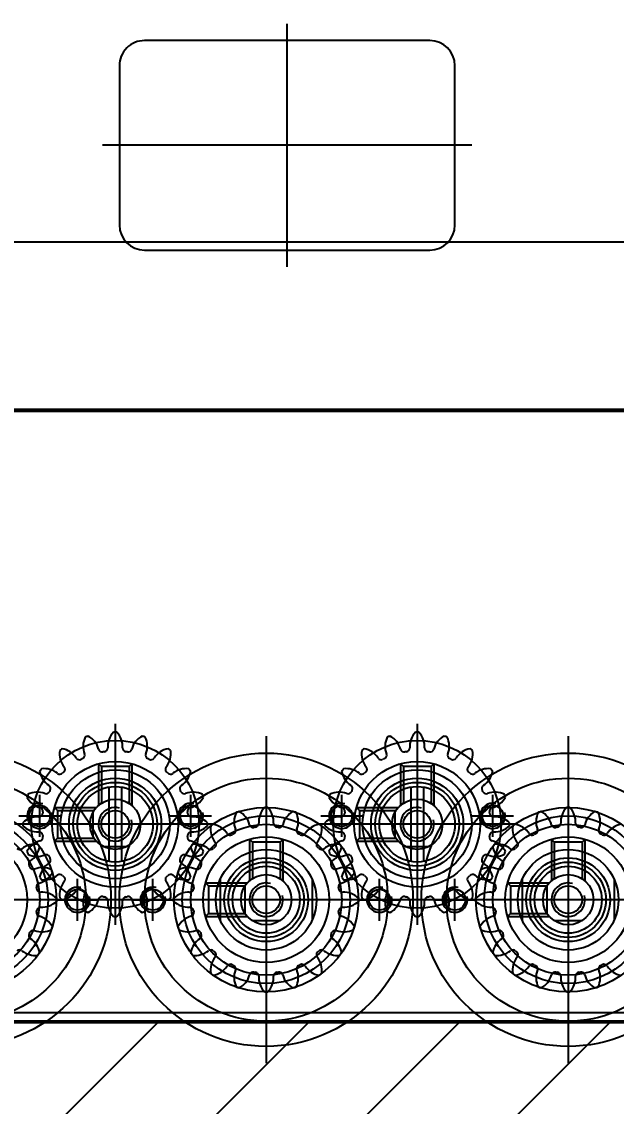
# Model space of a CAD drawing. Header units: inches. Extents: x 0 to 77285, y -118 to 40065.
# Drawn here: x 15212.5 to 15283.4, y 25985.4 to 26114.8 of the extents above; entities that cross this region are included whole.
import ezdxf

# ---------------------------------------------------------------- set-up
doc = ezdxf.new("R2010")
doc.units = ezdxf.units.IN
doc.header["$LTSCALE"] = 5
doc.header["$MEASUREMENT"] = 0
doc.layers.add('A', color=8, linetype='Continuous')
doc.styles.add('SCI', font='')
doc.styles.get('SCI').set_extended_font_data('Gulim')
doc.dimstyles.new('SCH', dxfattribs={"dimtxt": 2.5, "dimasz": 2, "dimexe": 1.25, "dimexo": 0.625, "dimtad": 1, "dimdec": 8, "dimtxsty": 'SCI', "dimcen": 2.5, "dimclrd": 4, "dimclre": 4, "dimclrt": 7, "dimadec": 8, "dimazin": 2, "dimtfac": 1, "dimtdec": 8, "dimtmove": 0, "dimatfit": 3, "dimfxl": 1, "dimarcsym": 0})

# ---------------------------------------------------------------- blocks, each defined once
blk = doc.blocks.new('A$Cc399747e')
h = blk.add_hatch()
h.set_pattern_fill('ANSI31', color=256, scale=4)
h.set_pattern_definition([(45, (9521.272, 63861.461), (-8.980256, 8.980256), [])])
h.paths.add_polyline_path([(2341.79, 581), (1941.79, 581), (1941.79, 281), (2341.79, 281)])
for p, q in [((2005.79, 247), (2005.79, 286)), ((2041.79, 247), (2041.79, 286)), ((1941.79, 281), (2341.79, 281)), ((1941.79, 281), (2341.79, 281)), ((1627.79, 280), (2635.79, 280)), ((2005.79, 253.5), (2005.79, 279.5)), ((2005.79, 253.5), (2005.79, 279.5)), ((2041.79, 253.5), (2041.79, 279.5)), ((2041.79, 253.5), (2041.79, 279.5)), ((2005.79, 254.5), (2005.79, 278.5)), ((2041.79, 254.5), (2041.79, 278.5)), ((2023.79, 245.5), (2023.79, 269.5)), ((2059.79, 245.5), (2059.79, 269.5)), ((2000.29, 264.1), (2000.29, 268.9)), ((2004.13, 269), (2007.45, 269)), ((2013.02, 268.5), (2008.03, 268.5)), ((2008.38, 268.15), (2008.03, 268.5)), ((2008.29, 268.16), (2008.29, 264.84)), ((2008.38, 268.02), (2008.38, 268.15)), ((2012.67, 268.15), (2008.38, 268.15)), ((2011.29, 264.1), (2011.29, 268.9)), ((2013.02, 268.5), (2012.67, 268.15)), ((2012.67, 264.85), (2012.67, 268.15)), ((2019.29, 269), (2019.29, 264)), ((2028.29, 269), (2028.29, 264)), ((2036.29, 264.1), (2036.29, 268.9)), ((2040.13, 269), (2043.45, 269)), ((2049.02, 268.5), (2044.03, 268.5)), ((2044.38, 268.15), (2044.03, 268.5)), ((2044.29, 268.16), (2044.29, 264.84)), ((2044.38, 268.02), (2044.38, 268.15)), ((2048.67, 268.15), (2044.38, 268.15)), ((2047.29, 264.1), (2047.29, 268.9)), ((2049.02, 268.5), (2048.67, 268.15)), ((2048.67, 264.85), (2048.67, 268.15)), ((2055.29, 269), (2055.29, 264)), ((2064.29, 269), (2064.29, 264)), ((1986.29, 266.5), (2025.29, 266.5)), ((1992.79, 266.5), (2018.79, 266.5)), ((1992.79, 266.5), (2018.79, 266.5)), ((1993.79, 266.5), (2017.79, 266.5)), ((2021.79, 266.5), (2016.79, 266.5)), ((2022.29, 266.5), (2061.29, 266.5)), ((2030.79, 266.5), (2025.79, 266.5)), ((2028.79, 266.5), (2054.79, 266.5)), ((2028.79, 266.5), (2054.79, 266.5)), ((2029.79, 266.5), (2053.79, 266.5)), ((2057.79, 266.5), (2052.79, 266.5)), ((2058.29, 266.5), (2097.29, 266.5)), ((2066.79, 266.5), (2061.79, 266.5)), ((2064.79, 266.5), (2090.79, 266.5)), ((2064.79, 266.5), (2090.79, 266.5)), ((2065.79, 266.5), (2089.79, 266.5)), ((2003.79, 259.27), (2003.79, 264.26)), ((2004.14, 263.91), (2003.79, 264.26)), ((2007.44, 263.91), (2007.79, 264.26)), ((2007.79, 259.27), (2007.79, 264.26)), ((2008.38, 264.85), (2008.03, 264.5)), ((2013.02, 264.5), (2008.03, 264.5)), ((2008.38, 264.85), (2008.38, 264.98)), ((2012.67, 264.85), (2008.38, 264.85)), ((2013.02, 264.5), (2012.67, 264.85)), ((2023.79, 250), (2023.79, 265)), ((2039.79, 259.27), (2039.79, 264.26)), ((2040.14, 263.91), (2039.79, 264.26)), ((2043.44, 263.91), (2043.79, 264.26)), ((2043.79, 259.27), (2043.79, 264.26)), ((2044.38, 264.85), (2044.03, 264.5)), ((2049.02, 264.5), (2044.03, 264.5)), ((2044.38, 264.85), (2044.38, 264.98)), ((2048.67, 264.85), (2044.38, 264.85)), ((2049.02, 264.5), (2048.67, 264.85)), ((2059.79, 250), (2059.79, 265)), ((2004.14, 263.91), (2004.27, 263.91)), ((2004.14, 259.62), (2004.14, 263.91)), ((2007.31, 263.91), (2007.44, 263.91)), ((2007.44, 259.62), (2007.44, 263.91)), ((2023.79, 252), (2023.79, 263)), ((2040.14, 263.91), (2040.27, 263.91)), ((2040.14, 259.62), (2040.14, 263.91)), ((2043.31, 263.91), (2043.44, 263.91)), ((2043.44, 259.62), (2043.44, 263.91)), ((2059.79, 252), (2059.79, 263)), ((2023.04, 253.06), (2023.04, 261.94)), ((2024.54, 253.06), (2024.54, 261.94)), ((2059.04, 253.06), (2059.04, 261.94)), ((2060.54, 253.06), (2060.54, 261.94)), ((2025.22, 260.14), (2022.37, 260.14)), ((2061.22, 260.14), (2058.37, 260.14)), ((2003.79, 259.27), (2004.14, 259.62)), ((2004.14, 259.62), (2007.44, 259.62)), ((2007.79, 259.27), (2007.44, 259.62)), ((2014.79, 259), (2014.79, 254)), ((2031.02, 259.5), (2026.03, 259.5)), ((2026.38, 259.15), (2026.03, 259.5)), ((2026.38, 259.02), (2026.38, 259.15)), ((2030.67, 259.15), (2026.38, 259.15)), ((2026.43, 258.92), (2026.43, 256.08)), ((2031.02, 259.5), (2030.67, 259.15)), ((2030.67, 255.85), (2030.67, 259.15)), ((2032.79, 259), (2032.79, 254)), ((2039.79, 259.27), (2040.14, 259.62)), ((2040.14, 259.62), (2043.44, 259.62)), ((2043.79, 259.27), (2043.44, 259.62)), ((2050.79, 259), (2050.79, 254)), ((2067.02, 259.5), (2062.03, 259.5)), ((2062.38, 259.15), (2062.03, 259.5)), ((2062.38, 259.02), (2062.38, 259.15)), ((2066.67, 259.15), (2062.38, 259.15)), ((2062.43, 258.92), (2062.43, 256.08)), ((2067.02, 259.5), (2066.67, 259.15)), ((2066.67, 255.85), (2066.67, 259.15)), ((2068.79, 259), (2068.79, 254)), ((2011.79, 257.5), (2035.79, 257.5)), ((2016.29, 257.5), (2031.29, 257.5)), ((2018.29, 257.5), (2029.29, 257.5)), ((2047.79, 257.5), (2071.79, 257.5)), ((2052.29, 257.5), (2067.29, 257.5)), ((2054.29, 257.5), (2065.29, 257.5)), ((2017.29, 256.5), (2012.29, 256.5)), ((2035.29, 256.5), (2030.29, 256.5)), ((2053.29, 256.5), (2048.29, 256.5)), ((2071.29, 256.5), (2066.29, 256.5)), ((2021.79, 250.27), (2021.79, 255.26)), ((2022.14, 254.91), (2021.79, 255.26)), ((2022.14, 254.91), (2022.27, 254.91)), ((2022.14, 250.62), (2022.14, 254.91)), ((2025.31, 254.91), (2025.44, 254.91)), ((2025.44, 254.91), (2025.79, 255.26)), ((2025.44, 250.62), (2025.44, 254.91)), ((2025.79, 250.27), (2025.79, 255.26)), ((2026.38, 255.85), (2026.03, 255.5)), ((2031.02, 255.5), (2026.03, 255.5)), ((2026.38, 255.85), (2026.38, 255.98)), ((2030.67, 255.85), (2026.38, 255.85)), ((2031.02, 255.5), (2030.67, 255.85)), ((2057.79, 250.27), (2057.79, 255.26)), ((2058.14, 254.91), (2057.79, 255.26)), ((2058.14, 254.91), (2058.27, 254.91)), ((2058.14, 250.62), (2058.14, 254.91)), ((2061.31, 254.91), (2061.44, 254.91)), ((2061.44, 254.91), (2061.79, 255.26)), ((2061.44, 250.62), (2061.44, 254.91)), ((2061.79, 250.27), (2061.79, 255.26)), ((2062.38, 255.85), (2062.03, 255.5)), ((2067.02, 255.5), (2062.03, 255.5)), ((2062.38, 255.85), (2062.38, 255.98)), ((2066.67, 255.85), (2062.38, 255.85)), ((2067.02, 255.5), (2066.67, 255.85)), ((2021.79, 250.27), (2022.14, 250.62)), ((2022.14, 250.62), (2025.44, 250.62)), ((2025.79, 250.27), (2025.44, 250.62)), ((2057.79, 250.27), (2058.14, 250.62)), ((2058.14, 250.62), (2061.44, 250.62)), ((2061.79, 250.27), (2061.44, 250.62)), ((2605.79, 208), (1657.79, 208)), ((1746.79, 208), (2486.79, 208)), ((2486.79, 188), (1746.79, 188))]:
    blk.add_line(p, q)
at = {"ltscale": 4}
for p, q in [((1627.79, 281.2), (2635.79, 281.2)), ((1627.79, 280), (2635.79, 280)), ((2102.29, 208.2), (1657.79, 208.2)), ((1679.79, 208), (2483.79, 208)), ((2039.29, 191), (2039.29, 162)), ((2056.29, 189), (2022.29, 189)), ((2019.29, 186), (2019.29, 167)), ((2059.29, 167), (2059.29, 186)), ((2017.29, 176.5), (2061.29, 176.5)), ((2022.29, 164), (2056.29, 164))]:
    blk.add_line(p, q, dxfattribs=at)
for centre, radius in [((2005.79, 266.5), 17.5), ((2041.79, 266.5), 17.5), ((2077.79, 266.5), 17.5), ((2005.79, 266.5), 14.5), ((2041.79, 266.5), 14.5), ((2077.79, 266.5), 14.5), ((2005.79, 266.5), 11), ((2041.79, 266.5), 11), ((2077.79, 266.5), 11), ((2005.79, 266.5), 10), ((2041.79, 266.5), 10), ((2077.79, 266.5), 10), ((2005.79, 266.5), 9), ((2041.79, 266.5), 9), ((2077.79, 266.5), 9), ((2005.79, 266.5), 7.5), ((2041.79, 266.5), 7.5), ((2077.79, 266.5), 7.5), ((2005.79, 266.5), 6), ((2041.79, 266.5), 6), ((2005.79, 266.5), 5), ((2005.79, 266.5), 4.5), ((2005.79, 266.5), 4), ((2041.79, 266.5), 5), ((2041.79, 266.5), 4.5), ((2041.79, 266.5), 4), ((2005.79, 266.5), 3), ((2005.79, 266.5), 3), ((2041.79, 266.5), 3), ((2041.79, 266.5), 3), ((2005.79, 266.5), 1.65), ((2041.79, 266.5), 1.65), ((2023.79, 257.5), 10), ((2019.29, 266.5), 1.25), ((2028.29, 266.5), 1.25), ((2059.79, 257.5), 10), ((2055.29, 266.5), 1.25), ((2064.29, 266.5), 1.25), ((2023.79, 257.5), 7.5), ((2023.79, 257.5), 6.5), ((2059.79, 257.5), 7.5), ((2059.79, 257.5), 6.5), ((2023.79, 257.5), 5.5), ((2059.79, 257.5), 5.5), ((2023.79, 257.5), 5), ((2023.79, 257.5), 4.5), ((2023.79, 257.5), 4.5), ((2059.79, 257.5), 5), ((2059.79, 257.5), 4.5), ((2059.79, 257.5), 4.5), ((2023.79, 257.5), 3), ((2023.79, 257.5), 3), ((2059.79, 257.5), 3), ((2059.79, 257.5), 3), ((2023.79, 257.5), 1.65), ((2059.79, 257.5), 1.65), ((2014.79, 256.5), 1.25), ((2032.79, 256.5), 1.25), ((2050.79, 256.5), 1.25), ((2068.79, 256.5), 1.25)]:
    blk.add_circle(centre, radius)
for centre, radius, start, end in [((2005.79, 266.5), 11, 108, 108.9494), ((2005.79, 266.5), 11, 107.0506, 108), ((2001.4, 274.81), 2.5, 14.8421, 62.1345), ((2007.4, 275.76), 2.5, 135.8655, 183.1579), ((2005.79, 266.5), 11, 90, 90.9494), ((2005.79, 266.5), 11, 89.0506, 90), ((2004.18, 275.76), 2.5, 356.8421, 44.1345), ((2010.19, 274.81), 2.5, 117.8655, 165.1579), ((2005.79, 266.5), 11, 72, 72.9494), ((2005.79, 266.5), 11, 71.0506, 72), ((2041.79, 266.5), 11, 108, 108.9494), ((2041.79, 266.5), 11, 107.0506, 108), ((2037.4, 274.81), 2.5, 14.8421, 62.1345), ((2043.4, 275.76), 2.5, 135.8655, 183.1579), ((2041.79, 266.5), 11, 90, 90.9494), ((2041.79, 266.5), 11, 89.0506, 90), ((2040.18, 275.76), 2.5, 356.8421, 44.1345), ((2046.19, 274.81), 2.5, 117.8655, 165.1579), ((2041.79, 266.5), 11, 72, 72.9494), ((2041.79, 266.5), 11, 71.0506, 72), ((2004.46, 275.8), 2.5, 153.8655, 201.1579), ((2004.47, 275.6), 0.442, 278.289, 3.1579), ((2007.12, 275.6), 0.442, 176.8421, 261.711), ((2007.12, 275.8), 2.5, 338.8421, 26.1345), ((2040.46, 275.8), 2.5, 153.8655, 201.1579), ((2040.47, 275.6), 0.442, 278.289, 3.1579), ((2043.12, 275.6), 0.442, 176.8421, 261.711), ((2043.12, 275.8), 2.5, 338.8421, 26.1345), ((1999.05, 273.04), 2.5, 32.8421, 80.1345), ((2001.52, 274.64), 0.442, 212.8421, 297.711), ((2005.79, 266.5), 8.75, 116.289, 117), ((2001.72, 274.74), 0.442, 296.289, 21.1579), ((2004.24, 275.56), 0.442, 194.8421, 279.711), ((2005.79, 266.5), 8.75, 99, 99.711), ((2005.79, 266.5), 8.75, 98.289, 99), ((2005.79, 266.5), 8.75, 81, 81.711), ((2005.79, 266.5), 8.75, 80.289, 81), ((2007.34, 275.56), 0.442, 260.289, 345.1579), ((2009.86, 274.74), 0.442, 158.8421, 243.711), ((2005.79, 266.5), 8.75, 63, 63.711), ((2010.07, 274.64), 0.442, 242.289, 327.1579), ((2012.54, 273.04), 2.5, 99.8655, 147.1579), ((2009.93, 274.94), 2.5, 320.8421, 8.1345), ((2005.79, 266.5), 11, 54, 54.9494), ((2005.79, 266.5), 11, 53.0506, 54), ((2037.65, 274.94), 2.5, 171.8655, 219.1579), ((2041.79, 266.5), 11, 126, 126.9494), ((2041.79, 266.5), 11, 125.0506, 126), ((2035.05, 273.04), 2.5, 32.8421, 80.1345), ((2037.52, 274.64), 0.442, 212.8421, 297.711), ((2041.79, 266.5), 8.75, 116.289, 117), ((2037.72, 274.74), 0.442, 296.289, 21.1579), ((2040.24, 275.56), 0.442, 194.8421, 279.711), ((2041.79, 266.5), 8.75, 99, 99.711), ((2041.79, 266.5), 8.75, 98.289, 99), ((2041.79, 266.5), 8.75, 81, 81.711), ((2041.79, 266.5), 8.75, 80.289, 81), ((2043.34, 275.56), 0.442, 260.289, 345.1579), ((2045.86, 274.74), 0.442, 158.8421, 243.711), ((2041.79, 266.5), 8.75, 63, 63.711), ((2046.07, 274.64), 0.442, 242.289, 327.1579), ((2048.54, 273.04), 2.5, 99.8655, 147.1579), ((2045.93, 274.94), 2.5, 320.8421, 8.1345), ((2041.79, 266.5), 11, 54, 54.9494), ((2041.79, 266.5), 11, 53.0506, 54), ((2005.79, 266.5), 8.75, 117, 117.711), ((2005.79, 266.5), 8.75, 62.289, 63), ((2012.21, 273.08), 0.442, 140.8421, 225.711), ((2014.23, 270.64), 2.5, 81.8655, 129.1579), ((2005.79, 266.5), 11, 36, 36.9494), ((2041.79, 266.5), 11, 143.0506, 144), ((2033.35, 270.64), 2.5, 50.8421, 98.1345), ((2035.37, 273.08), 0.442, 314.289, 39.1579), ((2041.79, 266.5), 8.75, 117, 117.711), ((2041.79, 266.5), 8.75, 62.289, 63), ((2048.21, 273.08), 0.442, 140.8421, 225.711), ((2050.23, 270.64), 2.5, 81.8655, 129.1579), ((2041.79, 266.5), 11, 36, 36.9494), ((2077.79, 266.5), 11, 143.0506, 144), ((2069.35, 270.64), 2.5, 50.8421, 98.1345), ((2005.79, 266.5), 8.75, 45, 45.711), ((2005.79, 266.5), 8.75, 44.289, 45), ((2012.37, 272.92), 0.442, 224.289, 309.1579), ((2012.33, 273.25), 2.5, 302.8421, 350.1345), ((2005.79, 266.5), 11, 35.0506, 36), ((2041.79, 266.5), 11, 144, 144.9494), ((2035.25, 273.25), 2.5, 189.8655, 237.1579), ((2035.21, 272.92), 0.442, 230.8421, 315.711), ((2041.79, 266.5), 8.75, 135, 135.711), ((2041.79, 266.5), 8.75, 134.289, 135), ((2041.79, 266.5), 8.75, 45, 45.711), ((2041.79, 266.5), 8.75, 44.289, 45), ((2048.37, 272.92), 0.442, 224.289, 309.1579), ((2048.33, 273.25), 2.5, 302.8421, 350.1345), ((2041.79, 266.5), 11, 35.0506, 36), ((2077.79, 266.5), 11, 144, 144.9494), ((2071.25, 273.25), 2.5, 189.8655, 237.1579), ((2071.21, 272.92), 0.442, 230.8421, 315.711), ((2013.93, 270.77), 0.442, 122.8421, 207.711), ((2005.79, 266.5), 8.75, 27, 27.711), ((2005.79, 266.5), 8.75, 26.289, 27), ((2033.65, 270.77), 0.442, 332.289, 57.1579), ((2041.79, 266.5), 8.75, 153, 153.711), ((2041.79, 266.5), 8.75, 152.289, 153), ((2049.93, 270.77), 0.442, 122.8421, 207.711), ((2041.79, 266.5), 8.75, 27, 27.711), ((2041.79, 266.5), 8.75, 26.289, 27), ((2069.65, 270.77), 0.442, 332.289, 57.1579), ((2077.79, 266.5), 8.75, 153, 153.711), ((2077.79, 266.5), 8.75, 152.289, 153), ((2014.03, 270.57), 0.442, 206.289, 291.1579), ((2015.09, 267.83), 2.5, 63.8655, 111.1579), ((2014.1, 270.89), 2.5, 284.8421, 332.1345), ((2005.79, 266.5), 11, 18, 18.9494), ((2005.79, 266.5), 11, 17.0506, 18), ((2041.79, 266.5), 11, 162, 162.9494), ((2033.49, 270.89), 2.5, 207.8655, 255.1579), ((2041.79, 266.5), 11, 161.0506, 162), ((2032.49, 267.83), 2.5, 68.8421, 116.1345), ((2033.55, 270.57), 0.442, 248.8421, 333.711), ((2050.03, 270.57), 0.442, 206.289, 291.1579), ((2051.09, 267.83), 2.5, 63.8655, 111.1579), ((2050.1, 270.89), 2.5, 284.8421, 332.1345), ((2041.79, 266.5), 11, 18, 18.9494), ((2041.79, 266.5), 11, 17.0506, 18), ((2077.79, 266.5), 11, 162, 162.9494), ((2069.49, 270.89), 2.5, 207.8655, 255.1579), ((2077.79, 266.5), 11, 161.0506, 162), ((2068.49, 267.83), 2.5, 68.8421, 116.1345), ((2069.55, 270.57), 0.442, 248.8421, 333.711), ((2005.79, 266.5), 2, 255, 195), ((2014.85, 268.05), 0.442, 104.8421, 189.711), ((2005.79, 266.5), 8.75, 9, 9.711), ((2005.79, 266.5), 8.75, 8.289, 9), ((2019.29, 266.5), 1.5, 255, 195), ((2022.46, 266.8), 2.5, 153.8655, 201.1579), ((2023.79, 257.5), 11, 108, 108.9494), ((2023.79, 257.5), 11, 107.0506, 108), ((2019.4, 265.81), 2.5, 14.8421, 62.1345), ((2025.4, 266.76), 2.5, 135.8655, 183.1579), ((2023.79, 257.5), 11, 90, 90.9494), ((2023.79, 257.5), 11, 89.0506, 90), ((2022.18, 266.76), 2.5, 356.8421, 44.1345), ((2028.19, 265.81), 2.5, 117.8655, 165.1579), ((2028.29, 266.5), 1.5, 255, 195), ((2023.79, 257.5), 11, 72, 72.9494), ((2023.79, 257.5), 11, 71.0506, 72), ((2025.12, 266.8), 2.5, 338.8421, 26.1345), ((2032.73, 268.05), 0.442, 350.289, 75.1579), ((2041.79, 266.5), 8.75, 171, 171.711), ((2041.79, 266.5), 8.75, 170.289, 171), ((2041.79, 266.5), 2, 255, 195), ((2050.85, 268.05), 0.442, 104.8421, 189.711), ((2041.79, 266.5), 8.75, 9, 9.711), ((2041.79, 266.5), 8.75, 8.289, 9), ((2055.29, 266.5), 1.5, 255, 195), ((2058.46, 266.8), 2.5, 153.8655, 201.1579), ((2059.79, 257.5), 11, 108, 108.9494), ((2059.79, 257.5), 11, 107.0506, 108), ((2055.4, 265.81), 2.5, 14.8421, 62.1345), ((2061.4, 266.76), 2.5, 135.8655, 183.1579), ((2059.79, 257.5), 11, 90, 90.9494), ((2059.79, 257.5), 11, 89.0506, 90), ((2058.18, 266.76), 2.5, 356.8421, 44.1345), ((2064.19, 265.81), 2.5, 117.8655, 165.1579), ((2064.29, 266.5), 1.5, 255, 195), ((2059.79, 257.5), 11, 72, 72.9494), ((2059.79, 257.5), 11, 71.0506, 72), ((2061.12, 266.8), 2.5, 338.8421, 26.1345), ((2068.73, 268.05), 0.442, 350.289, 75.1579), ((2077.79, 266.5), 8.75, 171, 171.711), ((2077.79, 266.5), 8.75, 170.289, 171), ((2014.89, 267.83), 0.442, 188.289, 273.1579), ((2015.05, 264.89), 2.5, 45.8655, 93.1579), ((2005.79, 266.5), 11, 360, 0.9494), ((2022.47, 266.6), 0.442, 278.289, 3.1579), ((2025.12, 266.6), 0.442, 176.8421, 261.711), ((2032.53, 264.89), 2.5, 86.8421, 134.1345), ((2041.79, 266.5), 11, 179.0506, 180), ((2032.7, 267.83), 0.442, 266.8421, 351.711), ((2050.89, 267.83), 0.442, 188.289, 273.1579), ((2051.05, 264.89), 2.5, 45.8655, 93.1579), ((2041.79, 266.5), 11, 360, 0.9494), ((2058.47, 266.6), 0.442, 278.289, 3.1579), ((2061.12, 266.6), 0.442, 176.8421, 261.711), ((2068.53, 264.89), 2.5, 86.8421, 134.1345), ((2077.79, 266.5), 11, 179.0506, 180), ((2068.7, 267.83), 0.442, 266.8421, 351.711), ((2014.89, 265.18), 0.442, 86.8421, 171.711), ((2015.05, 268.11), 2.5, 266.8421, 314.1345), ((2005.79, 266.5), 11, 359.0506, 0), ((2019.65, 265.94), 2.5, 171.8655, 219.1579), ((2023.79, 257.5), 11, 126, 126.9494), ((2023.79, 257.5), 11, 125.0506, 126), ((2017.05, 264.04), 2.5, 32.8421, 80.1345), ((2019.52, 265.64), 0.442, 212.8421, 297.711), ((2023.79, 257.5), 8.75, 117, 117.711), ((2023.79, 257.5), 8.75, 116.289, 117), ((2019.72, 265.74), 0.442, 296.289, 21.1579), ((2022.24, 266.56), 0.442, 194.8421, 279.711), ((2023.79, 257.5), 8.75, 99, 99.711), ((2023.79, 257.5), 8.75, 98.289, 99), ((2023.79, 257.5), 8.75, 81, 81.711), ((2023.79, 257.5), 8.75, 80.289, 81), ((2025.34, 266.56), 0.442, 260.289, 345.1579), ((2027.86, 265.74), 0.442, 158.8421, 243.711), ((2023.79, 257.5), 8.75, 63, 63.711), ((2023.79, 257.5), 8.75, 62.289, 63), ((2028.07, 265.64), 0.442, 242.289, 327.1579), ((2030.54, 264.04), 2.5, 99.8655, 147.1579), ((2027.93, 265.94), 2.5, 320.8421, 8.1345), ((2023.79, 257.5), 11, 54, 54.9494), ((2023.79, 257.5), 11, 53.0506, 54), ((2041.79, 266.5), 11, 180, 180.9494), ((2032.53, 268.11), 2.5, 225.8655, 273.1579), ((2032.7, 265.18), 0.442, 8.289, 93.1579), ((2050.89, 265.18), 0.442, 86.8421, 171.711), ((2051.05, 268.11), 2.5, 266.8421, 314.1345), ((2041.79, 266.5), 11, 359.0506, 0), ((2055.65, 265.94), 2.5, 171.8655, 219.1579), ((2059.79, 257.5), 11, 126, 126.9494), ((2059.79, 257.5), 11, 125.0506, 126), ((2053.05, 264.04), 2.5, 32.8421, 80.1345), ((2055.52, 265.64), 0.442, 212.8421, 297.711), ((2059.79, 257.5), 8.75, 117, 117.711), ((2059.79, 257.5), 8.75, 116.289, 117), ((2055.72, 265.74), 0.442, 296.289, 21.1579), ((2058.24, 266.56), 0.442, 194.8421, 279.711), ((2059.79, 257.5), 8.75, 99, 99.711), ((2059.79, 257.5), 8.75, 98.289, 99), ((2059.79, 257.5), 8.75, 81, 81.711), ((2059.79, 257.5), 8.75, 80.289, 81), ((2061.34, 266.56), 0.442, 260.289, 345.1579), ((2063.86, 265.74), 0.442, 158.8421, 243.711), ((2059.79, 257.5), 8.75, 63, 63.711), ((2059.79, 257.5), 8.75, 62.289, 63), ((2064.07, 265.64), 0.442, 242.289, 327.1579), ((2066.54, 264.04), 2.5, 99.8655, 147.1579), ((2063.93, 265.94), 2.5, 320.8421, 8.1345), ((2059.79, 257.5), 11, 54, 54.9494), ((2059.79, 257.5), 11, 53.0506, 54), ((2077.79, 266.5), 11, 180, 180.9494), ((2068.53, 268.11), 2.5, 225.8655, 273.1579), ((2068.7, 265.18), 0.442, 8.289, 93.1579), ((2014.85, 264.95), 0.442, 170.289, 255.1579), ((2005.79, 266.5), 8.75, 350.289, 351), ((2005.79, 266.5), 8.75, 351, 351.711), ((2014.1, 262.11), 2.5, 27.8655, 75.1579), ((2023.79, 257.5), 11, 143.0506, 144), ((2015.35, 261.64), 2.5, 50.8421, 98.1345), ((2017.37, 264.08), 0.442, 314.289, 39.1579), ((2030.21, 264.08), 0.442, 140.8421, 225.711), ((2032.23, 261.64), 2.5, 81.8655, 129.1579), ((2033.49, 262.11), 2.5, 104.8421, 152.1345), ((2023.79, 257.5), 11, 36, 36.9494), ((2032.73, 264.95), 0.442, 284.8421, 9.711), ((2041.79, 266.5), 8.75, 188.289, 189), ((2041.79, 266.5), 8.75, 189, 189.711), ((2050.85, 264.95), 0.442, 170.289, 255.1579), ((2041.79, 266.5), 8.75, 350.289, 351), ((2041.79, 266.5), 8.75, 351, 351.711), ((2050.1, 262.11), 2.5, 27.8655, 75.1579), ((2059.79, 257.5), 11, 143.0506, 144), ((2051.35, 261.64), 2.5, 50.8421, 98.1345), ((2053.37, 264.08), 0.442, 314.289, 39.1579), ((2066.21, 264.08), 0.442, 140.8421, 225.711), ((2068.23, 261.64), 2.5, 81.8655, 129.1579), ((2069.49, 262.11), 2.5, 104.8421, 152.1345), ((2059.79, 257.5), 11, 36, 36.9494), ((2068.73, 264.95), 0.442, 284.8421, 9.711), ((2077.79, 266.5), 8.75, 188.289, 189), ((2077.79, 266.5), 8.75, 189, 189.711), ((2014.03, 262.43), 0.442, 68.8421, 153.711), ((2015.09, 265.17), 2.5, 248.8421, 296.1345), ((2023.79, 257.5), 11, 144, 144.9494), ((2017.25, 264.25), 2.5, 189.8655, 237.1579), ((2005.79, 266.5), 11, 341.0506, 342), ((2005.79, 266.5), 11, 342, 342.9494), ((2017.21, 263.92), 0.442, 230.8421, 315.711), ((2023.79, 257.5), 8.75, 135, 135.711), ((2023.79, 257.5), 8.75, 134.289, 135), ((2023.79, 257.5), 8.75, 45, 45.711), ((2023.79, 257.5), 8.75, 44.289, 45), ((2030.37, 263.92), 0.442, 224.289, 309.1579), ((2041.79, 266.5), 11, 197.0506, 198), ((2041.79, 266.5), 11, 198, 198.9494), ((2032.49, 265.17), 2.5, 243.8655, 291.1579), ((2030.33, 264.25), 2.5, 302.8421, 350.1345), ((2023.79, 257.5), 11, 35.0506, 36), ((2033.55, 262.43), 0.442, 26.289, 111.1579), ((2050.03, 262.43), 0.442, 68.8421, 153.711), ((2051.09, 265.17), 2.5, 248.8421, 296.1345), ((2059.79, 257.5), 11, 144, 144.9494), ((2053.25, 264.25), 2.5, 189.8655, 237.1579), ((2041.79, 266.5), 11, 341.0506, 342), ((2041.79, 266.5), 11, 342, 342.9494), ((2053.21, 263.92), 0.442, 230.8421, 315.711), ((2059.79, 257.5), 8.75, 135, 135.711), ((2059.79, 257.5), 8.75, 134.289, 135), ((2059.79, 257.5), 8.75, 45, 45.711), ((2059.79, 257.5), 8.75, 44.289, 45), ((2066.37, 263.92), 0.442, 224.289, 309.1579), ((2077.79, 266.5), 11, 197.0506, 198), ((2077.79, 266.5), 11, 198, 198.9494), ((2068.49, 265.17), 2.5, 243.8655, 291.1579), ((2066.33, 264.25), 2.5, 302.8421, 350.1345), ((2059.79, 257.5), 11, 35.0506, 36), ((2069.55, 262.43), 0.442, 26.289, 111.1579), ((2013.93, 262.23), 0.442, 152.289, 237.1579), ((2005.79, 266.5), 8.75, 332.289, 333), ((2005.79, 266.5), 8.75, 333, 333.711), ((2012.33, 259.75), 2.5, 9.8655, 57.1579), ((2015.65, 261.77), 0.442, 332.289, 57.1579), ((2023.79, 257.5), 8.75, 153, 153.711), ((2023.79, 257.5), 8.75, 152.289, 153), ((2031.93, 261.77), 0.442, 122.8421, 207.711), ((2023.79, 257.5), 8.75, 27, 27.711), ((2023.79, 257.5), 8.75, 26.289, 27), ((2035.25, 259.75), 2.5, 122.8421, 170.1345), ((2033.65, 262.23), 0.442, 302.8421, 27.711), ((2041.79, 266.5), 8.75, 206.289, 207), ((2041.79, 266.5), 8.75, 207, 207.711), ((2049.93, 262.23), 0.442, 152.289, 237.1579), ((2041.79, 266.5), 8.75, 332.289, 333), ((2041.79, 266.5), 8.75, 333, 333.711), ((2048.33, 259.75), 2.5, 9.8655, 57.1579), ((2051.65, 261.77), 0.442, 332.289, 57.1579), ((2059.79, 257.5), 8.75, 153, 153.711), ((2059.79, 257.5), 8.75, 152.289, 153), ((2067.93, 261.77), 0.442, 122.8421, 207.711), ((2059.79, 257.5), 8.75, 27, 27.711), ((2059.79, 257.5), 8.75, 26.289, 27), ((2071.25, 259.75), 2.5, 122.8421, 170.1345), ((2069.65, 262.23), 0.442, 302.8421, 27.711), ((2077.79, 266.5), 8.75, 206.289, 207), ((2077.79, 266.5), 8.75, 207, 207.711), ((2012.21, 259.92), 0.442, 134.289, 219.1579), ((2005.79, 266.5), 8.75, 314.289, 315), ((2005.79, 266.5), 8.75, 315, 315.711), ((2012.37, 260.08), 0.442, 50.8421, 135.711), ((2014.23, 262.36), 2.5, 230.8421, 278.1345), ((2023.79, 257.5), 11, 162, 162.9494), ((2015.49, 261.89), 2.5, 207.8655, 255.1579), ((2023.79, 257.5), 11, 161.0506, 162), ((2014.49, 258.83), 2.5, 68.8421, 116.1345), ((2005.79, 266.5), 11, 324, 324.9494), ((2015.55, 261.57), 0.442, 248.8421, 333.711), ((2032.03, 261.57), 0.442, 206.289, 291.1579), ((2033.09, 258.83), 2.5, 63.8655, 111.1579), ((2032.1, 261.89), 2.5, 284.8421, 332.1345), ((2041.79, 266.5), 11, 215.0506, 216), ((2033.35, 262.36), 2.5, 261.8655, 309.1579), ((2023.79, 257.5), 11, 18, 18.9494), ((2023.79, 257.5), 11, 17.0506, 18), ((2035.21, 260.08), 0.442, 44.289, 129.1579), ((2041.79, 266.5), 8.75, 224.289, 225), ((2041.79, 266.5), 8.75, 225, 225.711), ((2035.37, 259.92), 0.442, 320.8421, 45.711), ((2048.21, 259.92), 0.442, 134.289, 219.1579), ((2041.79, 266.5), 8.75, 314.289, 315), ((2041.79, 266.5), 8.75, 315, 315.711), ((2048.37, 260.08), 0.442, 50.8421, 135.711), ((2050.23, 262.36), 2.5, 230.8421, 278.1345), ((2059.79, 257.5), 11, 162, 162.9494), ((2051.49, 261.89), 2.5, 207.8655, 255.1579), ((2059.79, 257.5), 11, 161.0506, 162), ((2050.49, 258.83), 2.5, 68.8421, 116.1345), ((2041.79, 266.5), 11, 324, 324.9494), ((2051.55, 261.57), 0.442, 248.8421, 333.711), ((2068.03, 261.57), 0.442, 206.289, 291.1579), ((2069.09, 258.83), 2.5, 63.8655, 111.1579), ((2068.1, 261.89), 2.5, 284.8421, 332.1345), ((2077.79, 266.5), 11, 215.0506, 216), ((2069.35, 262.36), 2.5, 261.8655, 309.1579), ((2059.79, 257.5), 11, 18, 18.9494), ((2059.79, 257.5), 11, 17.0506, 18), ((2071.21, 260.08), 0.442, 44.289, 129.1579), ((2001.52, 258.36), 0.442, 62.289, 147.1579), ((2010.07, 258.36), 0.442, 32.8421, 117.711), ((2009.93, 258.06), 2.5, 351.8655, 39.1579), ((2005.79, 266.5), 11, 323.0506, 324), ((2014.73, 259.05), 0.442, 350.289, 75.1579), ((2023.79, 257.5), 8.75, 171, 171.711), ((2023.79, 257.5), 8.75, 170.289, 171), ((2023.79, 257.5), 2, 255, 195), ((2032.85, 259.05), 0.442, 104.8421, 189.711), ((2023.79, 257.5), 8.75, 9, 9.711), ((2023.79, 257.5), 8.75, 8.289, 9), ((2041.79, 266.5), 11, 216, 216.9494), ((2037.65, 258.06), 2.5, 140.8421, 188.1345), ((2037.52, 258.36), 0.442, 62.289, 147.1579), ((2046.07, 258.36), 0.442, 32.8421, 117.711), ((2045.93, 258.06), 2.5, 351.8655, 39.1579), ((2041.79, 266.5), 11, 323.0506, 324), ((2050.73, 259.05), 0.442, 350.289, 75.1579), ((2059.79, 257.5), 8.75, 171, 171.711), ((2059.79, 257.5), 8.75, 170.289, 171), ((2059.79, 257.5), 2, 255, 195), ((2068.85, 259.05), 0.442, 104.8421, 189.711), ((2059.79, 257.5), 8.75, 9, 9.711), ((2059.79, 257.5), 8.75, 8.289, 9), ((2077.79, 266.5), 11, 216, 216.9494), ((1999.05, 259.96), 2.5, 279.8655, 327.1579), ((2005.79, 266.5), 8.75, 242.289, 243), ((2005.79, 266.5), 8.75, 243, 243.711), ((2001.72, 258.26), 0.442, 338.8421, 63.711), ((2004.46, 257.2), 2.5, 158.8421, 206.1345), ((2001.4, 258.19), 2.5, 297.8655, 345.1579), ((2004.24, 257.44), 0.442, 80.289, 165.1579), ((2005.79, 266.5), 8.75, 260.289, 261), ((2005.79, 266.5), 8.75, 261, 261.711), ((2004.47, 257.4), 0.442, 356.8421, 81.711), ((2007.12, 257.4), 0.442, 98.289, 183.1579), ((2005.79, 266.5), 8.75, 278.289, 279), ((2005.79, 266.5), 8.75, 279, 279.711), ((2007.34, 257.44), 0.442, 14.8421, 99.711), ((2010.19, 258.19), 2.5, 194.8421, 242.1345), ((2007.12, 257.2), 2.5, 333.8655, 21.1579), ((2009.86, 258.26), 0.442, 116.289, 201.1579), ((2005.79, 266.5), 8.75, 296.289, 297), ((2005.79, 266.5), 8.75, 297, 297.711), ((2012.54, 259.96), 2.5, 212.8421, 260.1345), ((2005.79, 266.5), 11, 305.0506, 306), ((2005.79, 266.5), 11, 306, 306.9494), ((2014.53, 255.89), 2.5, 86.8421, 134.1345), ((2023.79, 257.5), 11, 179.0506, 180), ((2023.79, 257.5), 11, 180, 180.9494), ((2014.79, 256.5), 1.5, 255, 195), ((2014.7, 258.83), 0.442, 266.8421, 351.711), ((2032.79, 256.5), 1.5, 255, 195), ((2032.89, 258.83), 0.442, 188.289, 273.1579), ((2033.05, 255.89), 2.5, 45.8655, 93.1579), ((2023.79, 257.5), 11, 360, 0.9494), ((2023.79, 257.5), 11, 359.0506, 0), ((2041.79, 266.5), 11, 233.0506, 234), ((2041.79, 266.5), 11, 234, 234.9494), ((2035.05, 259.96), 2.5, 279.8655, 327.1579), ((2041.79, 266.5), 8.75, 242.289, 243), ((2041.79, 266.5), 8.75, 243, 243.711), ((2037.72, 258.26), 0.442, 338.8421, 63.711), ((2040.46, 257.2), 2.5, 158.8421, 206.1345), ((2037.4, 258.19), 2.5, 297.8655, 345.1579), ((2040.24, 257.44), 0.442, 80.289, 165.1579), ((2041.79, 266.5), 8.75, 260.289, 261), ((2041.79, 266.5), 8.75, 261, 261.711), ((2040.47, 257.4), 0.442, 356.8421, 81.711), ((2043.12, 257.4), 0.442, 98.289, 183.1579), ((2041.79, 266.5), 8.75, 278.289, 279), ((2041.79, 266.5), 8.75, 279, 279.711), ((2043.34, 257.44), 0.442, 14.8421, 99.711), ((2046.19, 258.19), 2.5, 194.8421, 242.1345), ((2043.12, 257.2), 2.5, 333.8655, 21.1579), ((2045.86, 258.26), 0.442, 116.289, 201.1579), ((2041.79, 266.5), 8.75, 296.289, 297), ((2041.79, 266.5), 8.75, 297, 297.711), ((2048.54, 259.96), 2.5, 212.8421, 260.1345), ((2041.79, 266.5), 11, 305.0506, 306), ((2041.79, 266.5), 11, 306, 306.9494), ((2050.53, 255.89), 2.5, 86.8421, 134.1345), ((2059.79, 257.5), 11, 179.0506, 180), ((2059.79, 257.5), 11, 180, 180.9494), ((2050.79, 256.5), 1.5, 255, 195), ((2050.7, 258.83), 0.442, 266.8421, 351.711), ((2068.79, 256.5), 1.5, 255, 195), ((2068.89, 258.83), 0.442, 188.289, 273.1579), ((2069.05, 255.89), 2.5, 45.8655, 93.1579), ((2059.79, 257.5), 11, 360, 0.9494), ((2059.79, 257.5), 11, 359.0506, 0), ((2007.4, 257.24), 2.5, 176.8421, 224.1345), ((2004.18, 257.24), 2.5, 315.8655, 3.1579), ((2014.53, 259.11), 2.5, 225.8655, 273.1579), ((2014.7, 256.18), 0.442, 8.289, 93.1579), ((2023.79, 257.5), 8.75, 188.289, 189), ((2023.79, 257.5), 8.75, 351, 351.711), ((2032.89, 256.18), 0.442, 86.8421, 171.711), ((2033.05, 259.11), 2.5, 266.8421, 314.1345), ((2043.4, 257.24), 2.5, 176.8421, 224.1345), ((2040.18, 257.24), 2.5, 315.8655, 3.1579), ((2050.53, 259.11), 2.5, 225.8655, 273.1579), ((2050.7, 256.18), 0.442, 8.289, 93.1579), ((2059.79, 257.5), 8.75, 188.289, 189), ((2059.79, 257.5), 8.75, 351, 351.711), ((2068.89, 256.18), 0.442, 86.8421, 171.711), ((2069.05, 259.11), 2.5, 266.8421, 314.1345), ((2005.79, 266.5), 11, 251.0506, 252), ((2005.79, 266.5), 11, 252, 252.9494), ((2005.79, 266.5), 11, 269.0506, 270), ((2005.79, 266.5), 11, 270, 270.9494), ((2005.79, 266.5), 11, 287.0506, 288), ((2005.79, 266.5), 11, 288, 288.9494), ((2015.49, 253.11), 2.5, 104.8421, 152.1345), ((2014.73, 255.95), 0.442, 284.8421, 9.711), ((2023.79, 257.5), 8.75, 189, 189.711), ((2032.85, 255.95), 0.442, 170.289, 255.1579), ((2023.79, 257.5), 8.75, 350.289, 351), ((2032.1, 253.11), 2.5, 27.8655, 75.1579), ((2041.79, 266.5), 11, 251.0506, 252), ((2041.79, 266.5), 11, 252, 252.9494), ((2041.79, 266.5), 11, 269.0506, 270), ((2041.79, 266.5), 11, 270, 270.9494), ((2041.79, 266.5), 11, 287.0506, 288), ((2041.79, 266.5), 11, 288, 288.9494), ((2051.49, 253.11), 2.5, 104.8421, 152.1345), ((2050.73, 255.95), 0.442, 284.8421, 9.711), ((2059.79, 257.5), 8.75, 189, 189.711), ((2068.85, 255.95), 0.442, 170.289, 255.1579), ((2059.79, 257.5), 8.75, 350.289, 351), ((2068.1, 253.11), 2.5, 27.8655, 75.1579), ((2023.79, 257.5), 11, 197.0506, 198), ((2023.79, 257.5), 11, 198, 198.9494), ((2014.49, 256.17), 2.5, 243.8655, 291.1579), ((2015.55, 253.43), 0.442, 26.289, 111.1579), ((2023.79, 257.5), 8.75, 206.289, 207), ((2023.79, 257.5), 8.75, 333, 333.711), ((2032.03, 253.43), 0.442, 68.8421, 153.711), ((2033.09, 256.17), 2.5, 248.8421, 296.1345), ((2023.79, 257.5), 11, 341.0506, 342), ((2023.79, 257.5), 11, 342, 342.9494), ((2059.79, 257.5), 11, 197.0506, 198), ((2059.79, 257.5), 11, 198, 198.9494), ((2050.49, 256.17), 2.5, 243.8655, 291.1579), ((2051.55, 253.43), 0.442, 26.289, 111.1579), ((2059.79, 257.5), 8.75, 206.289, 207), ((2059.79, 257.5), 8.75, 333, 333.711), ((2068.03, 253.43), 0.442, 68.8421, 153.711), ((2069.09, 256.17), 2.5, 248.8421, 296.1345), ((2059.79, 257.5), 11, 341.0506, 342), ((2059.79, 257.5), 11, 342, 342.9494), ((2017.25, 250.75), 2.5, 122.8421, 170.1345), ((2015.65, 253.23), 0.442, 302.8421, 27.711), ((2023.79, 257.5), 8.75, 207, 207.711), ((2031.93, 253.23), 0.442, 152.289, 237.1579), ((2023.79, 257.5), 8.75, 332.289, 333), ((2030.33, 250.75), 2.5, 9.8655, 57.1579), ((2053.25, 250.75), 2.5, 122.8421, 170.1345), ((2051.65, 253.23), 0.442, 302.8421, 27.711), ((2059.79, 257.5), 8.75, 207, 207.711), ((2067.93, 253.23), 0.442, 152.289, 237.1579), ((2059.79, 257.5), 8.75, 332.289, 333), ((2066.33, 250.75), 2.5, 9.8655, 57.1579), ((2023.79, 257.5), 11, 215.0506, 216), ((2023.79, 257.5), 11, 216, 216.9494), ((2015.35, 253.36), 2.5, 261.8655, 309.1579), ((2017.21, 251.08), 0.442, 44.289, 129.1579), ((2023.79, 257.5), 8.75, 224.289, 225), ((2023.79, 257.5), 8.75, 225, 225.711), ((2017.37, 250.92), 0.442, 320.8421, 45.711), ((2030.21, 250.92), 0.442, 134.289, 219.1579), ((2023.79, 257.5), 8.75, 314.289, 315), ((2023.79, 257.5), 8.75, 315, 315.711), ((2030.37, 251.08), 0.442, 50.8421, 135.711), ((2032.23, 253.36), 2.5, 230.8421, 278.1345), ((2023.79, 257.5), 11, 323.0506, 324), ((2023.79, 257.5), 11, 324, 324.9494), ((2059.79, 257.5), 11, 215.0506, 216), ((2059.79, 257.5), 11, 216, 216.9494), ((2051.35, 253.36), 2.5, 261.8655, 309.1579), ((2053.21, 251.08), 0.442, 44.289, 129.1579), ((2059.79, 257.5), 8.75, 224.289, 225), ((2059.79, 257.5), 8.75, 225, 225.711), ((2053.37, 250.92), 0.442, 320.8421, 45.711), ((2066.21, 250.92), 0.442, 134.289, 219.1579), ((2059.79, 257.5), 8.75, 314.289, 315), ((2059.79, 257.5), 8.75, 315, 315.711), ((2066.37, 251.08), 0.442, 50.8421, 135.711), ((2068.23, 253.36), 2.5, 230.8421, 278.1345), ((2059.79, 257.5), 11, 323.0506, 324), ((2059.79, 257.5), 11, 324, 324.9494), ((2019.65, 249.06), 2.5, 140.8421, 188.1345), ((2019.52, 249.36), 0.442, 62.289, 147.1579), ((2023.79, 257.5), 8.75, 242.289, 243), ((2023.79, 257.5), 8.75, 297, 297.711), ((2028.07, 249.36), 0.442, 32.8421, 117.711), ((2027.93, 249.06), 2.5, 351.8655, 39.1579), ((2055.65, 249.06), 2.5, 140.8421, 188.1345), ((2055.52, 249.36), 0.442, 62.289, 147.1579), ((2059.79, 257.5), 8.75, 242.289, 243), ((2059.79, 257.5), 8.75, 297, 297.711), ((2064.07, 249.36), 0.442, 32.8421, 117.711), ((2063.93, 249.06), 2.5, 351.8655, 39.1579), ((2023.79, 257.5), 11, 233.0506, 234), ((2023.79, 257.5), 11, 234, 234.9494), ((2017.05, 250.96), 2.5, 279.8655, 327.1579), ((2023.79, 257.5), 8.75, 243, 243.711), ((2019.72, 249.26), 0.442, 338.8421, 63.711), ((2022.46, 248.2), 2.5, 158.8421, 206.1345), ((2019.4, 249.19), 2.5, 297.8655, 345.1579), ((2022.24, 248.44), 0.442, 80.289, 165.1579), ((2023.79, 257.5), 8.75, 260.289, 261), ((2023.79, 257.5), 8.75, 261, 261.711), ((2022.47, 248.4), 0.442, 356.8421, 81.711), ((2025.12, 248.4), 0.442, 98.289, 183.1579), ((2023.79, 257.5), 8.75, 278.289, 279), ((2023.79, 257.5), 8.75, 279, 279.711), ((2025.34, 248.44), 0.442, 14.8421, 99.711), ((2028.19, 249.19), 2.5, 194.8421, 242.1345), ((2025.12, 248.2), 2.5, 333.8655, 21.1579), ((2027.86, 249.26), 0.442, 116.289, 201.1579), ((2023.79, 257.5), 8.75, 296.289, 297), ((2030.54, 250.96), 2.5, 212.8421, 260.1345), ((2023.79, 257.5), 11, 305.0506, 306), ((2023.79, 257.5), 11, 306, 306.9494), ((2059.79, 257.5), 11, 233.0506, 234), ((2059.79, 257.5), 11, 234, 234.9494), ((2053.05, 250.96), 2.5, 279.8655, 327.1579), ((2059.79, 257.5), 8.75, 243, 243.711), ((2055.72, 249.26), 0.442, 338.8421, 63.711), ((2058.46, 248.2), 2.5, 158.8421, 206.1345), ((2055.4, 249.19), 2.5, 297.8655, 345.1579), ((2058.24, 248.44), 0.442, 80.289, 165.1579), ((2059.79, 257.5), 8.75, 260.289, 261), ((2059.79, 257.5), 8.75, 261, 261.711), ((2058.47, 248.4), 0.442, 356.8421, 81.711), ((2061.12, 248.4), 0.442, 98.289, 183.1579), ((2059.79, 257.5), 8.75, 278.289, 279), ((2059.79, 257.5), 8.75, 279, 279.711), ((2061.34, 248.44), 0.442, 14.8421, 99.711), ((2064.19, 249.19), 2.5, 194.8421, 242.1345), ((2061.12, 248.2), 2.5, 333.8655, 21.1579), ((2063.86, 249.26), 0.442, 116.289, 201.1579), ((2059.79, 257.5), 8.75, 296.289, 297), ((2066.54, 250.96), 2.5, 212.8421, 260.1345), ((2059.79, 257.5), 11, 305.0506, 306), ((2059.79, 257.5), 11, 306, 306.9494), ((2025.4, 248.24), 2.5, 176.8421, 224.1345), ((2022.18, 248.24), 2.5, 315.8655, 3.1579), ((2061.4, 248.24), 2.5, 176.8421, 224.1345), ((2058.18, 248.24), 2.5, 315.8655, 3.1579), ((2023.79, 257.5), 11, 251.0506, 252), ((2023.79, 257.5), 11, 252, 252.9494), ((2023.79, 257.5), 11, 269.0506, 270), ((2023.79, 257.5), 11, 270, 270.9494), ((2023.79, 257.5), 11, 287.0506, 288), ((2023.79, 257.5), 11, 288, 288.9494), ((2059.79, 257.5), 11, 251.0506, 252), ((2059.79, 257.5), 11, 252, 252.9494), ((2059.79, 257.5), 11, 269.0506, 270), ((2059.79, 257.5), 11, 270, 270.9494), ((2059.79, 257.5), 11, 287.0506, 288), ((2059.79, 257.5), 11, 288, 288.9494)]:
    blk.add_arc(centre, radius, start, end)
for centre, start, end in [((2022.29, 186), 90, 180), ((2056.29, 186), 0, 90), ((2022.29, 167), 180, 270), ((2056.29, 167), 270, 0)]:
    blk.add_arc(centre, 3, start, end, dxfattribs=at)
blk = doc.blocks.new('*D366')
at = {"color": 4, "lineweight": -2, "transparency": 16777216}
for p, q in [((12554.65, 23925.55), (12554.65, 28076.14)), ((17979.65, 23925.05), (17979.65, 28076.14)), ((12714.65, 27976.14), (17819.65, 27976.14))]:
    blk.add_line(p, q, dxfattribs=at)
at = {"color": 4, "transparency": 16777216}
for points in [[(12714.65, 28002.81), (12714.65, 27949.48), (12554.65, 27976.14)], [(17819.65, 28002.81), (17819.65, 27949.48), (17979.65, 27976.14)]]:
    blk.add_solid(points, dxfattribs=at)
at = {"layer": 'Defpoints', "color": 0, "transparency": 16777216}
for p in [(17979.65, 27976.14), (12554.65, 23875.55), (17979.65, 23875.05)]:
    blk.add_point(p, dxfattribs=at)
at = {"color": 7, "transparency": 16777216, "insert": (15267.15, 28128.81), "char_height": 200, "attachment_point": 5, "style": 'SCI'}
blk.add_mtext('5425', dxfattribs=at)
blk = doc.blocks.new('*D367')
at = {"color": 4, "lineweight": -2, "transparency": 16777216}
for p, q in [((12554.65, 23925.55), (12554.65, 29140.68)), ((21064.65, 23433.05), (21064.65, 29140.68)), ((12714.65, 29040.68), (20904.65, 29040.68))]:
    blk.add_line(p, q, dxfattribs=at)
at = {"color": 4, "transparency": 16777216}
for points in [[(12714.65, 29067.34), (12714.65, 29014.01), (12554.65, 29040.68)], [(20904.65, 29067.34), (20904.65, 29014.01), (21064.65, 29040.68)]]:
    blk.add_solid(points, dxfattribs=at)
at = {"layer": 'Defpoints', "color": 0, "transparency": 16777216}
for p in [(21064.65, 29040.68), (12554.65, 23875.55), (21064.65, 23383.05)]:
    blk.add_point(p, dxfattribs=at)
at = {"color": 7, "transparency": 16777216, "insert": (16809.65, 29193.47), "char_height": 200, "attachment_point": 5, "style": 'SCI'}
blk.add_mtext('8510', dxfattribs=at)
blk = doc.blocks.new('*D374')
at = {"color": 4, "lineweight": -2, "transparency": 16777216}
for p, q in [((12554.65, 23925.55), (12554.65, 30215.88)), ((37924.65, 23433.05), (37924.65, 30215.88)), ((12714.65, 30115.88), (37764.65, 30115.88))]:
    blk.add_line(p, q, dxfattribs=at)
at = {"color": 4, "transparency": 16777216}
for points in [[(12714.65, 30142.54), (12714.65, 30089.21), (12554.65, 30115.88)], [(37764.65, 30142.54), (37764.65, 30089.21), (37924.65, 30115.88)]]:
    blk.add_solid(points, dxfattribs=at)
at = {"layer": 'Defpoints', "color": 0, "transparency": 16777216}
for p in [(37924.65, 30115.88), (12554.65, 23875.55), (37924.65, 23383.05)]:
    blk.add_point(p, dxfattribs=at)
at = {"color": 7, "transparency": 16777216, "insert": (25239.65, 30268.54), "char_height": 200, "attachment_point": 5, "style": 'SCI'}
blk.add_mtext('25370', dxfattribs=at)

msp = doc.modelspace()

# ---------------------------------------------------------------- block references
at = {"layer": 'A', "rotation": 180}
msp.add_blockref('A$Cc399747e', (17283.44187244, 26276.55060516), dxfattribs=at)

# ---------------------------------------------------------------- dimensions: what is measured, and where the dimension line sits
for base, p2, picture, middle in [((37924.649780898, 30115.8761734788), (37924.649780898, 23383.0504762948), '*D374', (25239.649780898, 30268.5392893244)), ((21064.649780898, 29040.6754827387), (21064.649780898, 23383.0504762948), '*D367', (16809.649780898, 29193.4717543765)), ((17979.649780898, 27976.1433020648), (17979.649780898, 23875.0504762948), '*D366', (15267.149780898, 28128.8064179103))]:
    dim = msp.add_linear_dim(base=base, p1=(12554.649780898, 23875.5504762968), p2=p2, dimstyle='SCH', override={"dimscale": 80})
    dim.commit()
    dim.dimension.update_dxf_attribs({"geometry": picture, "text_midpoint": middle})

doc.saveas('drawing.dxf')
